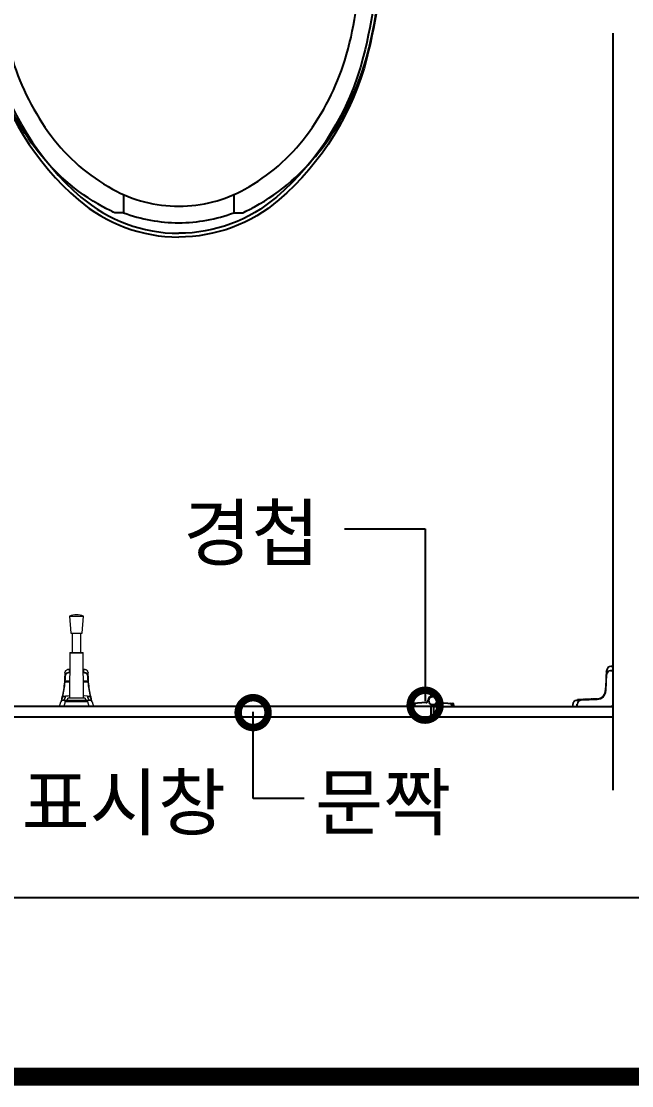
# Model space of a CAD drawing. Extents: x -256 to 8104, y -176 to 5714.
# Drawn here: x 3890 to 4231, y 2764 to 3359 of the extents above; entities that cross this region are included whole.
import ezdxf
from ezdxf.enums import TextEntityAlignment as Align

# ---------------------------------------------------------------- set-up
doc = ezdxf.new("R2010")
doc.units = 0
doc.header["$LTSCALE"] = 30
doc.layers.get('0').update_dxf_attribs({"linetype": 'CONTINUOUS'})
for name, color, linetype in [('0_toilet', 6, 'CONTINUOUS'), ('HAT', 8, 'CONTINUOUS'), ('경첩', 4, 'CONTINUOUS'), ('문자', 3, 'CONTINUOUS'), ('부자재', 4, 'CONTINUOUS'), ('옷걸이', 4, 'CONTINUOUS'), ('치수', 1, 'CONTINUOUS'), ('해치', 8, 'CONTINUOUS')]:
    doc.layers.add(name, color=color, linetype=linetype)
doc.styles.add('돋움', font='malgun.ttf')

# ---------------------------------------------------------------- blocks, each defined once
blk = doc.blocks.new('_DOTSMALL')
at = {"color": 0, "linetype": 'ByBlock', "const_width": 0.5}
blk.add_lwpolyline([(-0.0625, 0, 1), (0.0625, 0, 1)], format="xyb", close=True, dxfattribs=at)
blk = doc.blocks.new('A$C63EC304E')
at = {"layer": '치수', "color": 1, "xscale": 2.5, "yscale": 2.5, "zscale": 2.5, "rotation": 234.3098741996962}
blk.add_blockref('_DOTSMALL', (0.3122711487351353, 0.3122689042671141), dxfattribs=at)
blk = doc.blocks.new('A$C2BC9653E')
at = {"layer": '치수', "xscale": 0.3333333333333333, "yscale": 0.3333333333333333, "zscale": 0.3333333333333333}
blk.add_blockref('A$C63EC304E', (7.59378804105e-05, 7.69076509641e-05), dxfattribs=at)
blk = doc.blocks.new('A$C7FC71301')
at = {"layer": '치수', "rotation": 180}
blk.add_blockref('A$C2BC9653E', (0.2083304700627195, 0.2083319399498578), dxfattribs=at)
blk = doc.blocks.new('A$C4A20372B')
at = {"layer": '치수'}
blk.add_blockref('A$C7FC71301', (0, 0), dxfattribs=at)
blk = doc.blocks.new('A$C566469F5')
at = {"layer": '치수'}
blk.add_blockref('A$C4A20372B', (1.4837169147e-06, -7.523958629e-07), dxfattribs=at)
blk = doc.blocks.new('A$C7E317CD4')
at = {"layer": '해치', "xscale": 2, "yscale": 2, "zscale": 2}
blk.add_blockref('A$C566469F5', (-7.38963099138e-05, -7.19324398233e-05), dxfattribs=at)
blk = doc.blocks.new('A$C601D7F27')
at = {"layer": '치수'}
blk.add_blockref('A$C7E317CD4', (7.25629724911e-05, 7.2882110544e-05), dxfattribs=at)
blk = doc.blocks.new('A$C38802C08')
at = {"layer": '치수'}
blk.add_blockref('A$C601D7F27', (2.970571586e-06, 3.044569894e-06), dxfattribs=at)
blk = doc.blocks.new('A$C10E41893')
at = {"layer": '부자재'}
for p, q in [((6.5, 0), (6.5, 195.9669753324124)), ((123.2621144377626, 195.9669753324124), (6.5, 195.9669753324124)), ((123.2621144377626, 192.4669753324706), (6.5, 192.4669753324706)), ((54.79902413813397, 0), (54.79902413813397, 177.4669753324706)), ((61.37327976617962, 0), (61.37327976617962, 177.4669753324706)), ((6.5, 0), (6.5, -195.9669753324124)), ((54.79902413813397, 0), (54.79902413813397, -177.4669753324124)), ((61.37327976617962, 0), (61.37327976617962, -177.4669753324124)), ((123.2621144377626, -192.4669753324124), (6.5, -192.4669753324124)), ((123.2621144377626, -195.9669753324124), (6.5, -195.9669753324124))]:
    blk.add_line(p, q, dxfattribs=at)
for points in [[(122.6904040486552, 195.9669753324124, -0.0125375500121103), (123.3422533059493, 195.9659047683817), (334.6025908761658, 190.320502096205, -0.0553953832027994), (444.6700217248872, 175.1020408163313, -0.1542758597450049), (576.9039215520024, 93.26086956518702, -0.1795036793517894), (611.5, 0, -0.1795036793517895)], [(122.7724065799266, 192.4679360950249, -0.0125375500121151), (123.2487579598092, 192.4671537597897), (334.5090955304913, 186.8217510876711, -0.0553953832027992), (443.8106496236287, 171.7091836734908, -0.1542758597450061), (574.2506787171587, 90.97826086956775, -0.1795036793517883), (607.9999999995343, 0, -0.1795036793517883)], [(571.9985382948071, 51.4250000002794), (588.8365073762834, 51.4250000002794), (588.8365073762834, 59.58315966045484, 0.0211847426774149), (583.31606008159, 70.6513642766513, 0.1060844823236631), (528.4138222401962, 133.7050873585977, 0.0857327544056194), (452.637027929537, 172.3850066973828, 0.0753726839678622), (358.7215217207558, 186.6232221280225, 0.0753726839679117), (264.8060155119747, 172.3850066973828, 0.0857327544055721), (189.0292212013155, 133.7050873585977, 0.0073369806069493), (184.4017749521881, 130.1308013400994), (184.4017749521881, 121.972641679924), (204.6652385946363, 121.972641679924)], [(156.6999999992549, -71.99359962111339, 0.089162345265128), (200.2419665078633, -118.7396490848623, 0.0857327544056129), (270.3487078445032, -154.525315721985, 0.0753726839678676), (358.7215217207558, -167.9232221278362, 0.0753726839678696), (447.0943355970085, -154.525315721985, 0.085732754405618), (517.2010769336484, -118.7396490848623, 0.1060844823236804), (566.9505081996322, -61.6037838482298, 0.1269309916654768), (582.8454580614343, 4.656613e-10, 0.1269309916654696), (566.9505081996322, 61.60378384916112, 0.1060844823236745), (517.2010769336484, 118.7396490857936, 0.0857327544056102), (447.0943355970085, 154.5253157229163, 0.07537268396787), (358.7215217207558, 167.9232221287675, 0.0753726839678754), (270.3487078445032, 154.5253157229163, 0.0857327544056175), (200.2419665078633, 118.7396490857936, 0.0891623452651338), (156.6999999992549, 71.99359962204471)], [(588.8365073762834, -51.42499999934807, 0.090214025394067), (598.191153332591, 4.656613e-10, 0.0902140253940622), (588.8365073762834, 51.4250000002794, 0.106084482323663)], [(122.6904040486552, -195.9669753324124, 0.0125375500121103), (123.3422533059493, -195.9659047683817), (334.6025908761658, -190.3205020962632, 0.0553953832027994), (444.6700217248872, -175.1020408163313, 0.1542758597450049), (576.9039215520024, -93.26086956524523, 0.1795036793517894), (611.5, 0, 0.1795036793517895)], [(122.7724065799266, -192.4679360950249, 0.0125375500121151), (123.2487579598092, -192.4671537597897), (334.5090955304913, -186.8217510876129, 0.0553953832027992), (443.8106496236287, -171.7091836734908, 0.154275859745006), (574.2506787171587, -90.97826086956775, 0.1795036793517883), (607.9999999995343, 0, 0.1795036793517883)], [(571.9985382948071, -51.42499999934807), (588.8365073762834, -51.42499999934807), (588.8365073762834, -59.58315965952352, -0.0211847426774149), (583.31606008159, -70.6513642766513, -0.1060844823236631), (528.4138222401962, -133.7050873576663, -0.0857327544056194), (452.637027929537, -172.3850066964515, -0.0753726839678622), (358.7215217207558, -186.6232221280225, -0.0753726839679117), (264.8060155119747, -172.3850066964515, -0.0857327544055721), (189.0292212013155, -133.7050873576663, -0.0073369806069493), (184.4017749521881, -130.1308013391681), (184.4017749521881, -121.9726416789927), (204.6652385946363, -121.9726416789927)]]:
    blk.add_lwpolyline(points, format="xyb", dxfattribs=at)
blk.add_lwpolyline([(137.9999999995343, -60.77499999990687), (119.2999999998137, -60.77499999990687), (119.2999999998137, -79.47500000009313), (156.6999999992549, -79.47500000009313), (156.6999999992549, -60.77499999990687), (137.9999999995343, -60.77499999990687), (147.3499999996275, -60.77499999990687), (147.3499999996275, 60.77499999990687), (137.9999999995343, 60.77499999990687), (156.6999999992549, 60.77499999990687), (156.6999999992549, 79.47500000009313), (119.2999999998137, 79.47500000009313), (119.2999999998137, 60.77499999990687), (137.9999999995343, 60.77499999990687), (137.9999999995343, -60.77499999990687), (119.2999999998137, -60.77499999990687)], dxfattribs=at)
for centre, start, end in [((39.79902413813397, 177.4669753324706), 0, 90), ((46.37327976617962, 177.4669753324706), 0, 90), ((39.79902413813397, -177.4669753324124), 270, 0), ((46.37327976617962, -177.4669753324124), 270, 0)]:
    blk.add_arc(centre, 15, start, end, dxfattribs=at)
blk = doc.blocks.new('CRAYON_32', base_point=(118355.5648458949, -6689.852634188661))
blk.add_line((122575.7981493345, -3337.996227388174), (122575.7981493345, -3760.530812709729))
at = {"color": 8}
blk.add_line((120839.7228101328, -3820.608669679898), (122802.3096692764, -3820.608669679898), dxfattribs=at)
at = {"color": 8, "const_width": 10}
blk.add_lwpolyline([(118403.0017349796, -3920.608669679898), (124187.547533439, -3920.608669679898)], dxfattribs=at)
at = {"layer": '0_toilet'}
for p, q in [((122474.3981493343, -3713.798252696541), (122195.5230993344, -3713.798252696541)), ((122474.3981493343, -3719.798252696308), (122474.3981493343, -3713.798252696541)), ((122475.8981493343, -3713.798252696541), (122575.7981493345, -3713.798252696541)), ((122475.8981493343, -3719.798252696308), (122475.8981493343, -3713.798252696541)), ((122474.3981493343, -3719.798252696308), (122198.5230993344, -3719.798252696308)), ((122575.7981493345, -3719.798252696308), (122475.8981493343, -3719.798252696308))]:
    blk.add_line(p, q, dxfattribs=at)
at = {"layer": '경첩', "color": 4, "linetype": 'Continuous', "lineweight": 15}
for p, q in [((122572.1926084477, -3696.037620542708), (122571.7697073142, -3705.010742041419)), ((122572.0087078656, -3694.629238433341), (122571.8814044515, -3697.330362609724)), ((122572.0087078656, -3694.629238433341), (122572.2477206285, -3694.868251196245)), ((122572.0194301237, -3705.022511419046), (122572.4423312575, -3696.049389920334)), ((122572.118770729, -3694.032194818972), (122572.2795467148, -3694.192969686488)), ((122572.3104328676, -3693.537620542708), (122572.1926084477, -3696.037620542708)), ((122572.4919860507, -3694.995808861355), (122572.5601556773, -3693.549389920334)), ((122574.5400028599, -3693.798252696541), (122574.5400028599, -3694.048252696308)), ((122575.7981493345, -3693.798252696541), (122574.5400028599, -3693.798252696541)), ((122574.5400028599, -3694.048252696308), (122575.7981493345, -3694.048252696308)), ((122574.5481497864, -3693.798252827625), (122574.5481497864, -3693.698252997498)), ((122574.5481497864, -3693.698252997498), (122575.7981495256, -3693.698252997498)), ((122574.6578272797, -3691.548252696308), (122574.6578272797, -3691.298252696541)), ((122575.7981493345, -3691.298252696541), (122574.6578272797, -3691.298252696541)), ((122574.6578272797, -3691.548252696308), (122575.7981493345, -3691.548252696308)), ((122575.7981493345, -3691.548252696308), (122575.7981493345, -3691.298252696541)), ((122575.7981495256, -3693.698252997498), (122575.7981493345, -3691.548252696308)), ((122575.7981493345, -3694.048252696308), (122575.7981493345, -3693.798252696541)), ((122575.7981493345, -3694.048252696308), (122575.7981493345, -3712.298252696308)), ((122571.6503046709, -3702.233838363687), (122571.6304023074, -3702.65612237076)), ((122571.6503046709, -3702.233838363687), (122571.8893174338, -3702.472852057914)), ((122571.7859266581, -3699.35620527635), (122571.6506669553, -3702.226149364511)), ((122571.6506669553, -3702.226149364511), (122571.8896797183, -3702.465162127415)), ((122571.7859266581, -3699.35620527635), (122572.0249398867, -3699.595218039254)), ((122571.8336657877, -3698.343283943037), (122571.8018397013, -3699.018565452794)), ((122571.8018397013, -3699.018565452794), (122572.0408524642, -3699.257578215698)), ((122571.8336657877, -3698.343283943037), (122572.0726785506, -3698.582296705941)), ((122571.8495783652, -3698.005644119481), (122572.0885915937, -3698.244656882385)), ((122571.8814044515, -3697.330362609724), (122572.1204172144, -3697.569375372628)), ((122570.5467480067, -3707.662967892035), (122570.7249965774, -3707.841216101448)), ((122570.6952477127, -3707.457914207733), (122570.8749446342, -3707.637611291508)), ((122570.9624782293, -3707.018037943306), (122571.1467418144, -3707.202300875584)), ((122571.0803949304, -3706.782401253839), (122571.2679036217, -3706.969909816186)), ((122571.2453881432, -3706.381709040978), (122571.4397400873, -3706.576060949961)), ((122571.6025525028, -3706.067122033934), (122571.3966165925, -3705.86118612359)), ((122571.4004630208, -3705.856980501811), (122571.6065781447, -3706.063095926444)), ((122571.4717744446, -3705.486106645918), (122571.6884805145, -3705.702812857131)), ((122571.500014353, -3705.264346189002), (122571.724136665, -3705.488468966583)), ((122571.5504897083, -3704.351717121104), (122571.519984703, -3704.998972340624)), ((122571.5551896276, -3704.251992031137), (122571.5504897083, -3704.351717121104)), ((122571.5504897083, -3704.351717121104), (122571.7895024712, -3704.590729884009)), ((122571.5711026708, -3703.914351276259), (122571.5551896276, -3704.251992031137)), ((122571.5551896276, -3704.251992031137), (122571.7942023905, -3704.491004794041)), ((122571.5758025902, -3703.814626186291), (122571.5711026708, -3703.914351276259)), ((122571.5711026708, -3703.914351276259), (122571.8101154337, -3704.153364039163)), ((122571.6191505338, -3702.89486970673), (122571.5758025902, -3703.814626186291)), ((122571.5758025902, -3703.814626186291), (122571.8148153531, -3704.053638949196)), ((122571.6191505338, -3702.89486970673), (122571.8581632967, -3703.133882469634)), ((122571.6304023074, -3702.65612237076), (122571.869415536, -3702.895135133664)), ((122553.5481493345, -3712.657930641805), (122553.2981493345, -3712.657930641805)), ((122553.2981493345, -3712.657930641805), (122553.2981493345, -3713.798252696541)), ((122553.2981493345, -3713.798252696541), (122553.5481493345, -3713.798252696541)), ((122553.5481493345, -3713.798252696541), (122553.5481493345, -3712.657930641805)), ((122553.5481493345, -3713.798252696541), (122555.6981492112, -3713.79825261342)), ((122558.0375171806, -3710.192711809321), (122555.5375171806, -3710.310536229188)), ((122555.5492865587, -3710.560259039418), (122556.9957050751, -3710.492089836995)), ((122555.6981492112, -3713.79825261342), (122555.6981492112, -3712.54825264136)), ((122555.6981492112, -3712.54825264136), (122555.7981490413, -3712.54825264136)), ((122555.7981493345, -3712.540106221937), (122556.0481493345, -3712.540106221937)), ((122555.7981493345, -3712.540106221937), (122555.7981493345, -3713.798252696541)), ((122555.7981493345, -3713.798252696541), (122556.0481493345, -3713.798252696541)), ((122556.0320916841, -3710.11887395675), (122556.1180676589, -3710.03289751629)), ((122556.0320916841, -3710.11887395675), (122556.1928668315, -3710.27964956979)), ((122556.0481493345, -3713.798252696541), (122556.0481493345, -3712.540106221937)), ((122574.2981493347, -3713.798252696541), (122556.0481493345, -3713.798252696541)), ((122559.3302588234, -3709.881507772158), (122556.1180676589, -3710.03289751629)), ((122567.0106386789, -3709.769810676013), (122558.0375171806, -3710.192711809321)), ((122558.0492865587, -3710.44243461955), (122567.0224080574, -3710.019533486009)), ((122559.3302588234, -3709.881507772158), (122559.569272052, -3710.120520535062)), ((122560.0055398675, -3709.849681685815), (122560.2445526304, -3710.088694914381)), ((122560.3431801567, -3709.833769108305), (122560.5821931525, -3710.07278187121)), ((122563.7195851444, -3709.674639607916), (122561.0184614337, -3709.801943021963)), ((122561.0184614337, -3709.801943021963), (122561.2574741966, -3710.040955784867)), ((122563.7195851444, -3709.674639607916), (122563.9585979948, -3709.913652836482)), ((122564.3948660648, -3709.642813987235), (122564.6338789514, -3709.881826750139)), ((122564.7325065359, -3709.626900944064), (122564.9715194152, -3709.865913706968)), ((122566.7583493772, -3709.53142361636), (122565.4077875218, -3709.595075323383)), ((122565.4077875218, -3709.595075323383), (122565.6468004011, -3709.834088086287)), ((122566.998869301, -3709.520087866482), (122566.7583493772, -3709.53142361636)), ((122566.7583493772, -3709.53142361636), (122566.9973621401, -3709.770436379264)), ((122568.0046415822, -3709.363502154962), (122568.2070921896, -3709.565952866475)), ((122568.5354325245, -3709.187186303685), (122568.726953424, -3709.378707203219)), ((122568.7822978915, -3709.080498292248), (122568.9698064955, -3709.268006942372)), ((122569.2429503595, -3708.834043979083), (122569.4246346387, -3709.015727955053)), ((122569.4578108461, -3708.695351074819), (122569.6375079709, -3708.875047954867))]:
    blk.add_line(p, q, dxfattribs=at)
at = {"layer": '경첩', "color": 4, "linetype": 'Continuous', "lineweight": 15, "flags": 128}
for points in [[(122572.0327941956, -3694.118171445231), (122572.0278116199, -3694.223893321256), (122572.0219522039, -3694.348213709096), (122572.0154855656, -3694.485427326659), (122572.0087078656, -3694.629238433341)], [(122572.0327941956, -3694.118171445231), (122572.0522844488, -3694.098680726389), (122572.0694999466, -3694.08146615992), (122572.0843042503, -3694.066661856274), (122572.0965800131, -3694.054385162095), (122572.1062303776, -3694.044734797577), (122572.1131789754, -3694.037787131171), (122572.117369927, -3694.033596179585), (122572.1187706361, -3694.032195470433)], [(122572.1926086838, -3696.037619820933), (122572.1974068577, -3696.037847063641), (122572.2116179089, -3696.038515753249), (122572.2346942196, -3696.039603538017), (122572.2657501022, -3696.041067577104), (122572.3035925324, -3696.042851991157), (122572.3467667843, -3696.04488599966), (122572.3936123098, -3696.047093234162), (122572.4423316563, -3696.049389875631)], [(122572.5601560692, -3693.549390397171), (122572.5114367227, -3693.547093755702), (122572.4645911972, -3693.5448865212), (122572.4214169452, -3693.542850650052), (122572.3835754464, -3693.541068098644), (122572.3525186325, -3693.539604059557), (122572.3294423217, -3693.53851627479), (122572.3152312706, -3693.537847585181), (122572.3104330967, -3693.537620342473)], [(122571.6506669553, -3702.226149364511), (122571.6506269085, -3702.227004318635), (122571.6503046709, -3702.233838363687)], [(122571.8814044515, -3697.330362609724), (122571.8751953239, -3697.462103775839), (122571.8692250805, -3697.588780409793), (122571.8637228268, -3697.705529145102), (122571.8588999728, -3697.807857281665), (122571.8549423175, -3697.891838363508), (122571.8520012009, -3697.954240701298), (122571.8501902441, -3697.992667070727), (122571.8495783652, -3698.005644119481)], [(122571.4004629547, -3705.856980270843), (122571.4002515445, -3705.857884585063), (122571.4003535243, -3705.85744965742)], [(122571.500014353, -3705.264346189002), (122571.4802852156, -3705.427391900818), (122571.4717743243, -3705.486106201212)], [(122571.6304023074, -3702.65612237076), (122571.6268819081, -3702.730822823147), (122571.6231263498, -3702.810503057341), (122571.6191505338, -3702.89486970673)], [(122571.7697072099, -3705.010742395322), (122571.7745058494, -3705.010967775385), (122571.7887164349, -3705.011638327638), (122571.8117932113, -3705.012725181083), (122571.8428495596, -3705.01418922017), (122571.8806915241, -3705.015972702901), (122571.9238653103, -3705.018007642726), (122571.9707117672, -3705.020214877228), (122572.0194301824, -3705.022511518697)], [(122555.5492866109, -3710.560258924166), (122555.5469909007, -3710.511540508966), (122555.5447827349, -3710.46469405214), (122555.5427477951, -3710.421520265887), (122555.5409643123, -3710.383678301374), (122555.5395002733, -3710.35262195314), (122555.5384134198, -3710.329545176725), (122555.5377428676, -3710.31533459122), (122555.5375174875, -3710.310536417315)], [(122558.037516966, -3710.192712004433), (122558.0377432773, -3710.197510178338), (122558.0384128983, -3710.211720763842), (122558.039500683, -3710.234797540257), (122558.0409642565, -3710.265853888492), (122558.0427477392, -3710.303695853005), (122558.044782679, -3710.346869639258), (122558.0469903792, -3710.393716096083), (122558.049286555, -3710.442434511284)], [(122560.0055398675, -3709.849681685815), (122559.9925646814, -3709.850293564747), (122559.9541373807, -3709.852104521493), (122559.8917345772, -3709.855045638184), (122559.8077548923, -3709.859003293465), (122559.7054248931, -3709.863826147417), (122559.5886780205, -3709.869328401188), (122559.4619995239, -3709.875298644553), (122559.3302588234, -3709.881507772158)], [(122561.0184614337, -3709.801943021963), (122560.9012000053, -3709.807469490121), (122560.7875015842, -3709.812828320215), (122560.6808209116, -3709.817856065134), (122560.58439899, -3709.822400453637), (122560.5011662258, -3709.826323184321), (122560.4336509271, -3709.829505047898), (122560.3839050303, -3709.831849652479), (122560.3534396062, -3709.833285286228), (122560.3431801567, -3709.833769108305)], [(122564.3948660648, -3709.642813987235), (122564.3818907297, -3709.643425400506), (122564.3434633635, -3709.645236357252), (122564.2810607056, -3709.648177473943), (122564.1970808496, -3709.652135594885), (122564.0947511124, -3709.656958448837), (122563.9780039633, -3709.662460702608), (122563.851325903, -3709.668430945973), (122563.7195851444, -3709.674639607916)], [(122565.4077875218, -3709.595075323383), (122565.2760467049, -3709.601283985327), (122565.149368674, -3709.607254228691), (122565.0326215103, -3709.612756482462), (122564.9302917439, -3709.617579336415), (122564.8463118844, -3709.621537457357), (122564.7839092267, -3709.624478574048), (122564.7454818678, -3709.626289530794), (122564.7325065359, -3709.626900944064)], [(122567.010638609, -3709.769810530494), (122567.0108649204, -3709.774609170059), (122567.0115345413, -3709.788819755564), (122567.0126220933, -3709.811896531979), (122567.0140858995, -3709.842952880214), (122567.0158693823, -3709.880794844727), (122567.0179040893, -3709.92396863098), (122567.0201120222, -3709.970815087805), (122567.0224079652, -3710.019533503006)]]:
    blk.add_lwpolyline(points, dxfattribs=at)
at = {"layer": '경첩', "color": 4, "linetype": 'Continuous', "lineweight": 15}
for centre, radius, start, end in [((122574.5400028599, -3696.148252696401), 2.350000000000009, 90, 177.3016598913354), ((122574.6578272797, -3693.648252696401), 2.350000000000009, 90, 177.3016598913354), ((122574.5400028599, -3696.148252696401), 2.100000000000009, 90, 177.3016598913734), ((122574.6578272797, -3693.648252696401), 2.100000000000009, 90, 177.3016598913734), ((122566.7752511177, -3704.775354480042), 5.000000000000005, 272.6983401086327, 357.3016598913521), ((122566.7752511177, -3704.775354480042), 5.250000000000003, 272.6983401085531, 357.3016598913659), ((122566.7752511177, -3704.775354480042), 4.750000000000067, 304.3848921503991, 322.5608431768225), ((122566.7739990507, -3704.774435870719), 4.751552289357422, 322.5612299669274, 325.6144910977911), ((122566.7752511177, -3704.775354480042), 4.750000000000005, 325.6151078500557, 331.8264488914878), ((122566.7752511177, -3704.775354480042), 4.750000000000007, 335.0051900891578, 340.2339770533575), ((122566.7752511177, -3704.775354480042), 4.750000000000002, 340.2339770533575, 346.7568638573546), ((122566.7752511177, -3704.775354480042), 4.750000000000005, 346.8376691045136, 351.3943969407321), ((122566.7752511177, -3704.775354480042), 4.750000000000018, 354.0911786150614, 357.3016598913479), ((122555.6481493343, -3712.657930641805), 2.350000000000001, 92.69834010881014, 180), ((122555.6481493343, -3712.657930641805), 2.099999999999994, 92.69834010903023, 180), ((122558.1481493343, -3712.540106221937), 2.350000000000009, 92.69834010881014, 180), ((122558.1481493343, -3712.540106221937), 2.100000000000009, 92.69834010903023, 180), ((122566.7752511177, -3704.775354480042), 4.75, 272.6983401083692, 285.0000000009831), ((122566.7753292061, -3704.77558810068), 4.749753929807115, 284.9998193987359, 291.750606173351), ((122566.7752511177, -3704.775354480042), 4.750000000000005, 294.9948099108916, 301.2997665131475), ((122566.7765595736, -3704.77740162322), 4.747571183647819, 301.2991077858229, 304.3858141570886), ((122574.2981493347, -3712.298252696308), 1.5, 270, 0)]:
    blk.add_arc(centre, radius, start, end, dxfattribs=at)
at = {"layer": '부자재'}
for p, q in [((122463.7081643303, -3712.877591767252), (122463.7081643303, -3713.798252696541)), ((122474.3614315458, -3713.798252696541), (122463.7081643303, -3713.798252696541)), ((122471.4527752581, -3711.711776698145), (122464.2503615259, -3712.216266107649)), ((122464.9581643303, -3712.707654089105), (122464.9581643303, -3713.798252696541)), ((122475.1686149966, -3713.247891876052), (122475.1686149966, -3714.048252696308)), ((122475.4186149966, -3714.048252696308), (122475.1686149966, -3714.048252696308)), ((122475.4186149966, -3713.247891876052), (122475.4186149966, -3714.048252696308)), ((122475.885598652, -3713.754087675267), (122475.885598652, -3713.798252696541)), ((122475.885598652, -3713.798252696541), (122486.8790656628, -3713.798252696541)), ((122478.1591877115, -3711.631586029797), (122486.3225504704, -3712.213124177322)), ((122485.6290656628, -3712.707654089105), (122485.6290656628, -3713.798252696541)), ((122486.8790656628, -3712.877591767252), (122486.8790656628, -3713.798252696541))]:
    blk.add_line(p, q, dxfattribs=at)
at = {"layer": '부자재', "color": 1}
blk.add_circle((122475.2936149966, -3710.589919363052), 2.341666666666667, dxfattribs=at)
at = {"layer": '부자재'}
for centre, radius, start, end in [((122475.2936149966, -3710.589919363052), 2.625, 270, 180), ((122464.4074633608, -3712.897995118654), 0.6995966200613197, 101.7764984157506, 181.6712369089074), ((122465.8106918439, -3712.943284678875), 0.8844913430554752, 113.4077256595756, 164.5497019781392), ((122471.3868415895, -3710.420543134349), 1.292915841780301, 272.9231293595984, 352.4724275706706), ((122475.650690176, -3714.822030428701), 1.646301509482875, 102.5267484442229, 141.5475253495313), ((122474.9365398171, -3714.822030428701), 1.646301509482875, 43.10029125058313, 77.4732515568139), ((122475.3849329282, -3710.938816201777), 2.859443938891815, 280.0840112831393, 345.979188628792), ((122479.2003884036, -3710.420543134349), 1.292915841780301, 187.5275724292295, 267.0768706404016), ((122484.7765381492, -3712.943284678875), 0.8844913430554752, 15.45029802186077, 67.30043552841316), ((122486.1797666323, -3712.897995118654), 0.6995966200613197, 358.3287630910925, 78.22350158668164)]:
    blk.add_arc(centre, radius, start, end, dxfattribs=at)
at = {"layer": '옷걸이', "lineweight": 15}
for p, q in [((122272.2981496397, -3663.448252627064), (122273.0481496397, -3672.948252626831)), ((122272.2981496397, -3663.448252627064), (122280.2981496395, -3663.448252627064)), ((122279.5481496395, -3672.948252626831), (122280.2981496395, -3663.448252627064)), ((122273.0481496397, -3672.948252626831), (122279.5481496395, -3672.948252626831)), ((122273.7981496958, -3672.948252240565), (122273.7981496958, -3683.798252435771)), ((122278.798149584, -3683.798252435771), (122278.798149584, -3672.948252240565)), ((122272.5490661277, -3684.046070993083), (122272.3286935708, -3709.298252890256)), ((122280.0472331522, -3684.046070993083), (122272.5490661277, -3684.046070993083)), ((122272.799056608, -3683.798252627157), (122276.2981496399, -3683.798252627157)), ((122276.2981496399, -3683.798252627157), (122279.7972426712, -3683.798252627157)), ((122280.2676057091, -3709.298252890256), (122280.0472331522, -3684.046070993083)), ((122272.4694913832, -3693.164442496744), (122272.3691344631, -3693.1644535406)), ((122272.3691344631, -3693.1644535406), (122272.3691344631, -3693.253745557179)), ((122272.4687118663, -3693.25374562144), (122272.3691344631, -3693.253745557179)), ((122272.3801814878, -3694.785834443426), (122272.3801814878, -3695.13804245684)), ((122272.3801814878, -3694.785834443426), (122272.4553415665, -3694.785834353787)), ((122272.4522679692, -3695.138042390716), (122272.3801814878, -3695.13804245684)), ((122280.2271648168, -3693.164462134379), (122280.1268078966, -3693.164442496744)), ((122280.2271648168, -3693.253745557179), (122280.1275874136, -3693.25374562144)), ((122280.1409577133, -3694.785834353787), (122280.216117792, -3694.785834443426)), ((122280.216117792, -3695.13804245684), (122280.1440313106, -3695.138042390716)), ((122280.216117792, -3694.785834443426), (122280.216117792, -3695.13804245684)), ((122280.2271648168, -3693.164462134379), (122280.2271648168, -3693.253745557179)), ((122272.407529561, -3700.264560355243), (122269.9616380957, -3700.264560285161)), ((122270.0297333658, -3699.498515842153), (122272.4142145945, -3699.498515872654)), ((122280.1820846854, -3699.498515872654), (122282.5665659133, -3699.498515842153)), ((122282.6346611834, -3700.264560285161), (122280.1887697188, -3700.264560355243)), ((122266.7981499454, -3713.798252696541), (122267.6421178495, -3711.229797981583)), ((122269.1732162258, -3713.798252696541), (122266.7981499454, -3713.798252696541)), ((122267.6421178495, -3711.229797981583), (122267.6433726793, -3711.225979792324)), ((122267.6433382204, -3711.226083169129), (122267.6447389295, -3711.221820505705)), ((122268.6284542756, -3710.431991734911), (122268.5155227428, -3710.463896224645)), ((122268.5933990052, -3710.538253019002), (122268.5921443996, -3710.542070589165)), ((122284.0029002747, -3710.538253019002), (122268.5933817757, -3710.538253019002)), ((122270.0392153693, -3708.407232368734), (122268.6054102007, -3708.407232514486)), ((122270.040857291, -3708.393018523601), (122268.6068326628, -3708.393021873568)), ((122270.0104148543, -3711.250399254632), (122269.1732162258, -3713.798252696541)), ((122283.4230830541, -3713.798252696541), (122269.1732162258, -3713.798252696541)), ((122269.976541551, -3708.949685858932), (122270.0435853875, -3708.36940725045)), ((122270.0104148543, -3711.250399254632), (122270.0104148543, -3710.562671861981)), ((122270.0104148543, -3710.562671861981), (122282.5858844248, -3710.562671861981)), ((122282.5858844248, -3711.250399254632), (122270.0104148543, -3711.250399254632)), ((122281.0731104891, -3709.298252626925), (122271.5232256942, -3709.298252626925)), ((122282.5527138917, -3708.36940725045), (122282.6174783168, -3708.932787010816)), ((122283.9906617943, -3708.393029946738), (122282.555428019, -3708.393018523601)), ((122283.9908890784, -3708.407232514486), (122282.5570620244, -3708.407232368734)), ((122282.5858844248, -3711.250399254632), (122282.5858844248, -3710.562671861981)), ((122283.4230830541, -3713.798252696541), (122282.5858844248, -3711.250399254632)), ((122285.7981493345, -3713.798252696541), (122283.4230830541, -3713.798252696541)), ((122284.071137814, -3710.465712303665), (122283.9678450035, -3710.431991734911)), ((122284.0041548796, -3710.542070589165), (122284.0029002747, -3710.538253019002)), ((122284.1201025641, -3710.467116738108), (122284.0294974504, -3710.441797802594)), ((122284.9515603503, -3711.221820505705), (122284.9529610595, -3711.226083169129)), ((122284.9529266005, -3711.225979792324), (122284.9541814297, -3711.229797981583)), ((122284.9541814297, -3711.229797981583), (122285.7981493345, -3713.798252696541))]:
    blk.add_line(p, q, dxfattribs=at)
at = {"layer": '옷걸이', "lineweight": 15, "flags": 128}
for points in [[(122272.3691343909, -3693.25374562144), (122271.9493761307, -3693.277239630368), (122271.5414503237, -3693.345382640508), (122271.1571824385, -3693.456857761738), (122270.8070810532, -3693.607920611647), (122270.5016533492, -3693.794801196453), (122270.2488742417, -3694.011739286032), (122270.0567358753, -3694.252926221487), (122269.9297821729, -3694.511248560992), (122269.8693630865, -3694.831913866472), (122269.8691088354, -3694.886178540435)], [(122272.3691898046, -3693.166488146779), (122272.3157523779, -3693.164831323919), (122271.9833740613, -3693.184547422823), (122271.6559620222, -3693.233745003489), (122271.3402357532, -3693.312423134592), (122271.04391359, -3693.418565968421), (122270.7680507211, -3693.552567454424), (122270.5225387236, -3693.710811267045), (122270.3087205647, -3693.892669694868), (122270.1326093284, -3694.095715478432), (122270.0000043606, -3694.313003512469), (122269.9120912349, -3694.54292121194), (122269.8720001264, -3694.774753012133), (122269.8729654422, -3694.812793348354)], [(122269.8801790012, -3696.384765271467), (122269.9177485539, -3696.115126664188), (122270.0247286467, -3695.85331582315), (122270.1990391707, -3695.606927451116), (122270.4348309545, -3695.382691517842), (122270.7262310779, -3695.187328447026), (122271.0642518124, -3695.025945146006), (122271.4398928566, -3694.903631525484), (122271.84203841, -3694.823294010383), (122272.3801812736, -3694.785834353787)], [(122272.3801812736, -3695.138042390716), (122271.8958511597, -3695.171946257722), (122271.5339196494, -3695.24439314231), (122271.1958416386, -3695.354610279572), (122270.8916223256, -3695.499977393445), (122270.6293614229, -3695.675910048556), (122270.4171483984, -3695.877808675539), (122270.2602685077, -3696.099622238797), (122270.1639860516, -3696.335291320828), (122270.1301729886, -3696.577979897518)], [(122280.2161180062, -3694.785834353787), (122280.635798501, -3694.808638485518), (122281.0436488708, -3694.876097439226), (122281.4278436473, -3694.986912485582), (122281.7778817026, -3695.137357868624), (122282.0832735507, -3695.323690602925), (122282.3360326348, -3695.540160935742), (122282.528189162, -3695.781002583352), (122282.6551722011, -3696.039090811644), (122282.7161202786, -3696.384765271467)], [(122282.4661262913, -3696.577979897518), (122282.4112723229, -3696.26685040388), (122282.2969878672, -3696.03452430423), (122282.1240463873, -3695.81769622713), (122281.8965624666, -3695.622780656812), (122281.6217091514, -3695.454970298704), (122281.3066739237, -3695.319443306324), (122280.9608976005, -3695.219572231543), (122280.5938312432, -3695.158714259413), (122280.2161180062, -3695.138042390716)], [(122282.7271904444, -3694.886178540435), (122282.6972884705, -3694.616115250063), (122282.5977729281, -3694.352944910896), (122282.4305106534, -3694.104289234054), (122282.2011589652, -3693.87695316076), (122281.9153858928, -3693.677724169937), (122281.5820408633, -3693.511838855591), (122281.2099351196, -3693.384493066367), (122280.8101332394, -3693.298762029406), (122280.3119822985, -3693.254775664207), (122280.2271648889, -3693.25374562144)], [(122282.7260211689, -3694.881236011532), (122282.7274405045, -3694.867870834094), (122282.7064252106, -3694.639570376274), (122282.642304117, -3694.41713236123), (122282.5351815319, -3694.201992888373), (122282.3885424642, -3694.001114758101), (122282.2011310255, -3693.812677467611), (122281.9782003408, -3693.643974902478), (122281.723426806, -3693.497059231994), (122281.4398539832, -3693.374074360725), (122281.1364835707, -3693.27884616181), (122280.8147013767, -3693.211130628732), (122280.4838318026, -3693.173281213638), (122280.2271951569, -3693.167134018984)], [(122269.7124384923, -3700.24456974901), (122269.7172268873, -3700.244953919572), (122269.7314076705, -3700.246091297266), (122269.7544364838, -3700.247938808423), (122269.7854276394, -3700.250424741206), (122269.8231904415, -3700.25345410071), (122269.8662734238, -3700.256910238785), (122269.9130216261, -3700.260660209131), (122269.9616380615, -3700.264560355243)], [(122282.8838607876, -3700.24456974901), (122282.8790723925, -3700.244953919572), (122282.8648916094, -3700.246091297266), (122282.8418627961, -3700.247938808423), (122282.8108716404, -3700.250424741206), (122282.7731088383, -3700.25345410071), (122282.730025856, -3700.256910238785), (122282.6832776537, -3700.260660209131), (122282.6346612183, -3700.264560355243)], [(122272.3399220614, -3708.011587912586), (122271.7370662486, -3708.030963147429), (122270.470223075, -3708.085240627077)], [(122282.1260762049, -3708.085240627077), (122280.5486797934, -3708.019737916437), (122280.2563762872, -3708.01148081049)], [(122268.3626060953, -3708.594130183008), (122268.3646764254, -3708.585684018579), (122268.3634703627, -3708.59060047045)], [(122268.5673052093, -3710.440354252604), (122268.5038374385, -3710.455741564181), (122268.4668657949, -3710.469506511834)], [(122268.5670663251, -3710.439514199641), (122268.5799562952, -3710.436614992467), (122268.6284544526, -3710.431991907206)], [(122268.6284544526, -3710.431991907206), (122268.6021380706, -3710.511686111239), (122268.5933650119, -3710.538253019002)], [(122268.6062489284, -3708.402667025474), (122268.6074903814, -3708.395918662098), (122268.6054102724, -3708.407232368734)], [(122270.8037953472, -3710.506760346141), (122270.3898410892, -3710.487602109459), (122270.1443044117, -3710.462508554009), (122270.068848191, -3710.430538112667), (122270.1691357998, -3710.394359955934), (122270.4475821575, -3710.353065112975), (122270.5608882589, -3710.342008451369)], [(122282.0418893008, -3710.342409851399), (122282.3194988651, -3710.375576110926), (122282.5033312311, -3710.414820181575), (122282.5102327971, -3710.448181087521), (122282.3414012438, -3710.476687008885), (122282.0104110634, -3710.498425940421), (122281.5487065, -3710.513475181904)], [(122284.0029342679, -3710.538253019002), (122283.9941612093, -3710.511686111239), (122283.9678448273, -3710.431991907206)], [(122284.0299728906, -3710.439703258124), (122284.0163429847, -3710.436614992467), (122283.9678448273, -3710.431991907206)]]:
    blk.add_lwpolyline(points, dxfattribs=at)
at = {"layer": '옷걸이', "lineweight": 15}
for centre, radius, start, end in [((122276.2981496399, -3673.739919293809), 11.04166666666669, 68.76068944671749, 111.2393105534446), ((122272.799056608, -3684.048252626925), 0.2500000000000013, 90, 179.499999997631), ((122279.7972426712, -3684.048252626925), 0.2500000000000013, 0.5000000023689793, 90), ((122217.1145038257, -3696.025208678699), 52.76690016065579, 356.4510683989271, 359.609580327482), ((122217.1145038257, -3696.025208678699), 52.76690016065576, 359.609580327482, 1.236886968747711), ((122270.104896086, -3696.352348070496), 0.2270432628632824, 188.2087357871398, 276.3920345908855), ((122217.1145038257, -3694.418239654644), 55.26690016065579, 359.6189077858632, 1.207332685538362), ((122335.4817954534, -3694.418239654644), 55.26690016065577, 178.792667314463, 180.3810922141368), ((122282.4914031932, -3696.352348070496), 0.2270432628632801, 263.6079654091145, 351.7912642128601), ((122335.4817954534, -3696.025208678699), 52.76690016065576, 178.7631130312523, 180.390419672518), ((122335.4817954534, -3696.025208678699), 52.76690016065576, 180.390419672518, 183.548931601071), ((122217.1145038257, -3696.025208678699), 52.76690016065579, 346.2317071333474, 355.4136030679015), ((122217.1145038257, -3696.025208678699), 53.01690016065578, 346.5097132146369, 355.4136030678978), ((122217.1127426133, -3696.025081294027), 52.76866579121881, 355.4136180653009, 356.4510486625892), ((122270.0089527547, -3699.269675852635), 0.2297816295458089, 185.457441506226, 275.1887624009578), ((122236.0584694079, -3696.864778378417), 34.07320592801295, 354.273569799925, 355.5668182397472), ((122217.1145038257, -3696.2167197898), 53.01690016065578, 356.4510683989276, 359.609580327482), ((122335.4817954534, -3696.2167197898), 53.01690016065575, 180.390419672518, 183.5489316010695), ((122282.5873465244, -3699.269675852635), 0.2297816295458089, 264.8112375917534, 354.542558493774), ((122316.5419348175, -3696.864413480178), 34.07732679836366, 184.433259954401, 185.7263520030517), ((122335.4817954534, -3696.025208678699), 53.01690016065577, 184.5863969321003, 193.4902867853568), ((122335.4763188506, -3696.025596002021), 52.76140999444127, 183.5488800005578, 184.5864532697942), ((122335.4817954534, -3696.025208678699), 52.76690016065576, 184.5863969320945, 193.7682924666066), ((122268.0543115772, -3708.263016610077), 2.243678649132765, 284.8265381169429, 3.593181927223076), ((122270.2917952057, -3708.370607420473), 0.2482125054132728, 89.58810125091513, 179.7230478322782), ((122270.3935301038, -3708.453183696509), 0.3756187427545007, 79.93932273121172, 150.5455618493279), ((122270.4422920637, -3708.390888469896), 0.3069213991074354, 84.77864284977893, 118.9816519328319), ((122282.161886315, -3708.353435153045), 0.2705746989223987, 58.63439055390882, 97.60531467676235), ((122282.1897451954, -3708.47881781696), 0.3997863646752719, 32.00916936736351, 97.80825780061713), ((122284.541188701, -3708.263592659167), 2.242917407489457, 176.3908525420791, 255.1894274160615), ((122282.3045040734, -3708.370607420473), 0.2482125054132728, 0.2769521677218558, 90.41189875580358), ((122268.5920348784, -3711.541965594885), 0.99989509064279, 89.99371770631632, 161.8081291636658), ((122268.7461657808, -3711.608069961794), 1.167188824167146, 101.396975361129, 160.6752015172195), ((122218.362395164, -3696.366260972942), 51.47370084397178, 343.2376429520847, 346.257681515545), ((122218.7536383969, -3696.197201305439), 51.32527659616297, 343.5226401162668, 346.2376601670579), ((122268.6022134546, -3708.654245049364), 0.2470333663056229, 89.25852425865533, 165.9158233629611), ((122268.6080233033, -3708.643019226982), 0.2499998124626335, 90.27282903331066, 166.2394657576635), ((122268.1850560787, -3708.664727524292), 1.810328922318726, 282.0606597133653, 352.5142853312744), ((122270.1302897892, -3708.973625258912), 1.433416632587655, 284.1057381998348, 346.9245426607467), ((122276.4269080446, -3309.414902470444), 401.1312725911491, 269.1967936669429, 270.7315944431454), ((122282.472320368, -3708.968033007716), 1.439266133718223, 193.118611509806, 255.9655058374179), ((122284.4020250181, -3708.670970614438), 1.799462920705931, 186.7864410998741, 258.2605017286214), ((122283.9882757016, -3708.643018558758), 0.2500000018203751, 13.7616640327813, 89.45313950204901), ((122283.9940858245, -3708.654245049364), 0.2470333663056229, 14.08417663795957, 90.7414757480957), ((122333.6742376871, -3696.242061819087), 51.15101671062521, 193.7584131581788, 196.4690352182477), ((122284.0042644015, -3711.541965594885), 0.9998950906427967, 18.191870836359, 90.00628229368367), ((122283.8578642453, -3711.604692916988), 1.158776273735143, 19.29372256846811, 79.39420962516174), ((122334.4661136295, -3696.302975654506), 51.71429728240616, 193.7493106467176, 196.7564361788949)]:
    blk.add_arc(centre, radius, start, end, dxfattribs=at)
at = {"layer": '치수'}
for p, q in [((122425.9475812856, -3614.73653241377), (122470.9000941114, -3614.73653241377)), ((122470.9000941114, -3614.73653241377), (122470.9000941114, -3710.997002721668)), ((122374.9142092319, -3765.30626351563), (122374.9142092319, -3716.804242008735)), ((122403.3885406276, -3765.30626351563), (122374.9142092319, -3765.30626351563))]:
    blk.add_line(p, q, dxfattribs=at)
at = {"layer": 'HAT', "xscale": 0.6000000000003638, "yscale": 0.6000000000003638, "zscale": 0.6000000000003638, "rotation": 270}
blk.add_blockref('A$C10E41893', (122333.3731493344, -3084.898252696538), dxfattribs=at)
at = {"layer": '해치', "yscale": 20, "zscale": 20}
for p, xscale, rotation in [((122466.7880337908, -3708.996827612535), 20, 270), ((122379.0808749226, -3713.137583944152), -20, 89.9999999999999)]:
    blk.add_blockref('A$C38802C08', p, dxfattribs=dict(at, xscale=xscale, rotation=rotation))
at = {"layer": '문자', "style": '돋움'}
for s, p in [('경첩', (122373.9931711724, -3616.441942839089)), ('표시창', (122302.6983455591, -3767.011673941414)), ('문짝', (122447.5439373492, -3767.011673941414))]:
    blk.add_text(s, height=30.33655341585618, dxfattribs=at).set_placement(p, align=Align.MIDDLE)

msp = doc.modelspace()

# ---------------------------------------------------------------- block references
msp.add_blockref('CRAYON_32', (0, 0))

doc.saveas('drawing.dxf')
